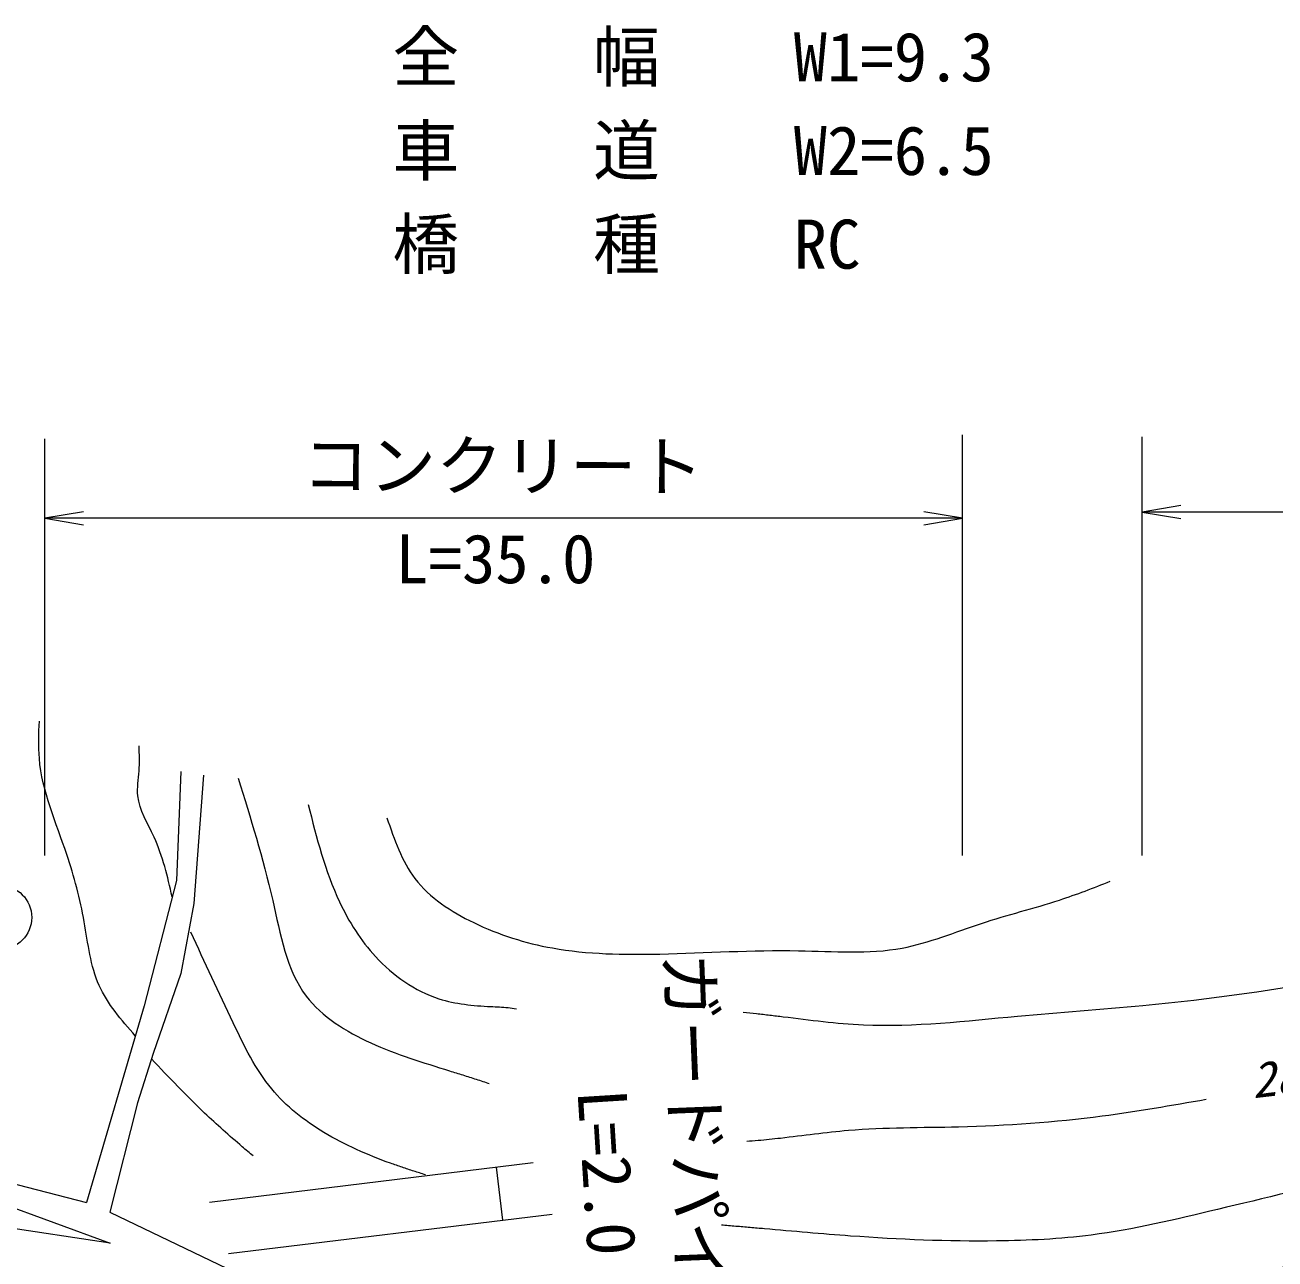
# Model space of a CAD drawing. Units: millimetres, scale not verified. Extents: x 40000 to 680000, y 20000 to 380000.
# Drawn here: x 455719 to 502446, y 289788 to 335903 of the extents above; entities that cross this region are included whole.
import ezdxf
from ezdxf.enums import TextEntityAlignment as Align

# ---------------------------------------------------------------- set-up
doc = ezdxf.new("R2010")
doc.units = ezdxf.units.MM
doc.header["$LTSCALE"] = 1000
for name, color, linetype, lineweight in [('M-BGD', 7, 'Continuous', 13), ('M-STR-STR1', 1, 'Continuous', 13), ('M-STR-STR3', 7, 'Continuous', 13), ('M-TTL-TXT', 7, 'Continuous', 13)]:
    doc.layers.add(name, color=color, linetype=linetype, lineweight=lineweight)
doc.styles.add('ＭＳ ゴシック', font='')
doc.styles.get('ＭＳ ゴシック').set_extended_font_data('MS Gothic')

# ---------------------------------------------------------------- blocks, each defined once
blk = doc.blocks.new('open_arrow')
at = {"color": 0, "linetype": 'Continuous', "lineweight": -2}
blk.add_lwpolyline([(7.5, 1.25), (0, 0), (7.5, -1.25)], dxfattribs=at)

msp = doc.modelspace()

# ---------------------------------------------------------------- linework, layer by layer
at = {"layer": 'M-BGD'}
for p, q in [((461550, 308008), (461377, 303931)), ((462397, 307867), (462028, 303074)), ((461377, 303931), (460171, 299251)), ((462028, 303074), (461548, 300456)), ((461548, 300456), (460515, 297470)), ((460171, 299251), (458016, 291900)), ((460515, 297470), (459925, 295626)), ((459925, 295626), (458892, 291534)), ((453430, 293083), (458016, 291900)), ((453492, 292357), (458909, 290373)), ((458892, 291534), (463280, 289432)), ((458909, 290373), (454762, 290996))]:
    msp.add_line(p, q, dxfattribs=at)
for points, knots in [([(459842, 298130), (459321, 298723), (458800, 299317), (458492, 300009), (458166, 300738), (458078, 301576), (457932, 302386), (457778, 303248), (457558, 304078), (457280, 304903), (456880, 306088), (456359, 307262), (456255, 308493), (456216, 308954), (456236, 309423), (456255, 309891)], [0, 0, 0, 0, 1, 1, 1, 2, 2, 2, 3, 3, 3, 4, 4, 4, 5, 5, 5, 5]), ([(461220, 303322), (461048, 304079), (460877, 304835), (460543, 305556), (460307, 306066), (459990, 306558), (459937, 307094), (459908, 307397), (459962, 307713), (459984, 308026), (460006, 308339), (459995, 308649), (459984, 308959)], [0, 0, 0, 0, 1, 1, 1, 2, 2, 2, 3, 3, 3, 4, 4, 4, 4]), ([(463682, 307754), (464150, 306265), (464618, 304776), (464979, 303190), (465267, 301922), (465487, 300591), (466231, 299610), (466816, 298840), (467724, 298286), (468647, 297865), (469615, 297424), (470598, 297129), (471591, 296820), (471757, 296768), (471923, 296716), (472089, 296664), (472254, 296612), (472420, 296560), (472585, 296506), (472749, 296453), (472913, 296398), (473076, 296343)], [0, 0, 0, 0, 1, 1, 1, 2, 2, 2, 3, 3, 3, 4, 4, 4, 5, 5, 5, 6, 6, 6, 7, 7, 7, 7]), ([(466305, 306774), (466620, 305529), (466936, 304285), (467477, 303132), (467824, 302393), (468263, 301693), (468824, 301086), (469476, 300381), (470292, 299803), (471193, 299514), (471813, 299316), (472472, 299254), (473125, 299222), (473343, 299211), (473560, 299203), (473776, 299180), (473880, 299169), (473984, 299154), (474087, 299140)], [0, 0, 0, 0, 1, 1, 1, 2, 2, 2, 3, 3, 3, 4, 4, 4, 5, 5, 5, 6, 6, 6, 6]), ([(469249, 306274), (469524, 305465), (469800, 304656), (470296, 304004), (470840, 303289), (471651, 302765), (472491, 302358), (473438, 301899), (474424, 301590), (475434, 301410), (476749, 301174), (478106, 301155), (479450, 301185), (481185, 301223), (482897, 301342), (484639, 301309), (485937, 301284), (487250, 301174), (488505, 301408), (489514, 301596), (490485, 302005), (491474, 302331), (492443, 302649), (493429, 302887), (494392, 303203), (495031, 303413), (495660, 303657), (496288, 303902)], [0, 0, 0, 0, 1, 1, 1, 2, 2, 2, 3, 3, 3, 4, 4, 4, 5, 5, 5, 6, 6, 6, 7, 7, 7, 8, 8, 8, 9, 9, 9, 9]), ([(482568, 299014), (482735, 298997), (482901, 298979), (483067, 298961), (483233, 298942), (483399, 298923), (483566, 298903), (483732, 298883), (483898, 298863), (484064, 298842), (485060, 298719), (486058, 298585), (487058, 298540), (488976, 298452), (490900, 298687), (492820, 298863), (494386, 299007), (495949, 299113), (497510, 299262), (500040, 299504), (502564, 299861), (505068, 300309), (506438, 300554), (507802, 300826), (509159, 301131), (510434, 301419), (511703, 301736), (512951, 302129), (514031, 302469), (515097, 302866), (516194, 303126), (517239, 303375), (518313, 303500), (519387, 303625)], [0, 0, 0, 0, 1, 1, 1, 2, 2, 2, 3, 3, 3, 4, 4, 4, 5, 5, 5, 6, 6, 6, 7, 7, 7, 8, 8, 8, 9, 9, 9, 10, 10, 10, 11, 11, 11, 11]), ([(470691, 292934), (470545, 292979), (470399, 293024), (470253, 293071), (470108, 293117), (469963, 293165), (469818, 293214), (469673, 293263), (469529, 293313), (469385, 293365), (468524, 293675), (467683, 294043), (466893, 294520), (466164, 294960), (465478, 295494), (464940, 296142), (464333, 296871), (463913, 297744), (463502, 298612), (462963, 299749), (462440, 300877), (461917, 302005)], [0, 0, 0, 0, 1, 1, 1, 2, 2, 2, 3, 3, 3, 4, 4, 4, 5, 5, 5, 6, 6, 6, 7, 7, 7, 7]), ([(464252, 293638), (464182, 293694), (464113, 293751), (464043, 293808), (463974, 293866), (463906, 293924), (463838, 293983), (463362, 294394), (462890, 294810), (462434, 295243), (461749, 295892), (461099, 296578), (460449, 297264)], [0, 0, 0, 0, 1, 1, 1, 2, 2, 2, 3, 3, 3, 4, 4, 4, 4]), ([(482696, 294195), (482837, 294204), (482978, 294212), (483120, 294223), (483261, 294235), (483402, 294248), (483543, 294262), (483684, 294277), (483825, 294293), (483965, 294309), (484810, 294407), (485652, 294527), (486499, 294597), (487865, 294711), (489241, 294697), (490615, 294731), (492411, 294775), (494205, 294900), (495984, 295133), (497286, 295303), (498581, 295531), (499876, 295759)], [0, 0, 0, 0, 1, 1, 1, 2, 2, 2, 3, 3, 3, 4, 4, 4, 5, 5, 5, 6, 6, 6, 7, 7, 7, 7]), ([(519000, 293983), (516702, 294213), (514404, 294444), (512095, 294367), (511018, 294331), (509937, 294229), (508888, 293999), (507750, 293749), (506648, 293350), (505532, 293004), (503809, 292468), (502054, 292059), (500297, 291640), (498733, 291267), (497168, 290887), (495577, 290682), (494406, 290531), (493222, 290476), (492038, 290461), (490216, 290439), (488396, 290514), (486581, 290646), (485507, 290724), (484434, 290823), (483361, 290916), (483182, 290931), (483004, 290947), (482825, 290962), (482646, 290977), (482467, 290992), (482288, 291008), (482109, 291023), (481930, 291037), (481751, 291052)], [0, 0, 0, 0, 1, 1, 1, 2, 2, 2, 3, 3, 3, 4, 4, 4, 5, 5, 5, 6, 6, 6, 7, 7, 7, 8, 8, 8, 9, 9, 9, 10, 10, 10, 11, 11, 11, 11]), ([(510744, 290015), (509505, 289939), (508267, 289863), (507035, 289768), (506103, 289696), (505175, 289614), (504230, 289593), (503780, 289584), (503325, 289588), (502894, 289506), (501918, 289320), (501059, 288689), (500133, 288257), (499411, 287921), (498649, 287706), (497876, 287557), (495852, 287165), (493762, 287226), (491691, 287163), (490428, 287124), (489172, 287038), (487912, 287037), (487702, 287037), (487492, 287039), (487281, 287040), (487071, 287041), (486861, 287040), (486651, 287043), (486441, 287045), (486231, 287051), (486022, 287056)], [0, 0, 0, 0, 1, 1, 1, 2, 2, 2, 3, 3, 3, 4, 4, 4, 5, 5, 5, 6, 6, 6, 7, 7, 7, 8, 8, 8, 9, 9, 9, 10, 10, 10, 10])]:
    msp.add_open_spline(points, degree=3, knots=knots, dxfattribs=at)
at = {"layer": 'M-STR-STR3'}
for p, q in [((490762, 304865), (490764, 320587)), ((456462, 304869), (456464, 320434)), ((497476, 304865), (497478, 320507)), ((490764, 317467), (456463, 317471)), ((527592, 317699), (497477, 317702)), ((462616, 291913), (474714, 293389)), ((473584, 291242), (473343, 293221)), ((463330, 289991), (475428, 291466))]:
    msp.add_line(p, q, dxfattribs=at)
at = {"layer": 'M-TTL-TXT'}
msp.add_circle((454770, 302553), 1200, dxfattribs=at)

# ---------------------------------------------------------------- block references
at = {"layer": 'M-STR-STR3', "xscale": 193, "yscale": 193}
for p in [(497477, 317702), (456463, 317471)]:
    msp.add_blockref('open_arrow', p, dxfattribs=at)
at = {"layer": 'M-STR-STR3', "xscale": 193, "yscale": 193, "rotation": 180}
msp.add_blockref('open_arrow', (490764, 317467), dxfattribs=at)

# ---------------------------------------------------------------- texts
at = {"layer": 'M-BGD', "style": 'ＭＳ ゴシック', "oblique": 15}
msp.add_text('285', height=1320, rotation=6.66, dxfattribs=at).set_placement((501483, 297103), align=Align.TOP_LEFT)
at = {"layer": 'M-STR-STR1', "style": 'ＭＳ ゴシック'}
for s, p in [('全\u3000\u3000幅', (469453, 333248)), ('W1=9.3', (484453, 333247)), ('車\u3000\u3000道', (469453, 329748)), ('W2=6.5', (484453, 329747)), ('橋\u3000\u3000種', (469452, 326248)), ('RC', (484452, 326247))]:
    msp.add_text(s, height=1833, rotation=359.994, dxfattribs=at).set_placement(p, align=Align.BOTTOM_LEFT)
at = {"layer": 'M-STR-STR3', "style": 'ＭＳ ゴシック'}
for s, rotation, p in [('コンクリート', 359.707, (466076, 318004)), ('L=35.0', 359.994, (469560, 314492)), ('ガードパイプ', 272.318, (479071, 301161)), ('L=2.0', 273.613, (475821, 296046))]:
    msp.add_text(s, height=1833, rotation=rotation, dxfattribs=at).set_placement(p, align=Align.BOTTOM_LEFT)

doc.saveas('drawing.dxf')
